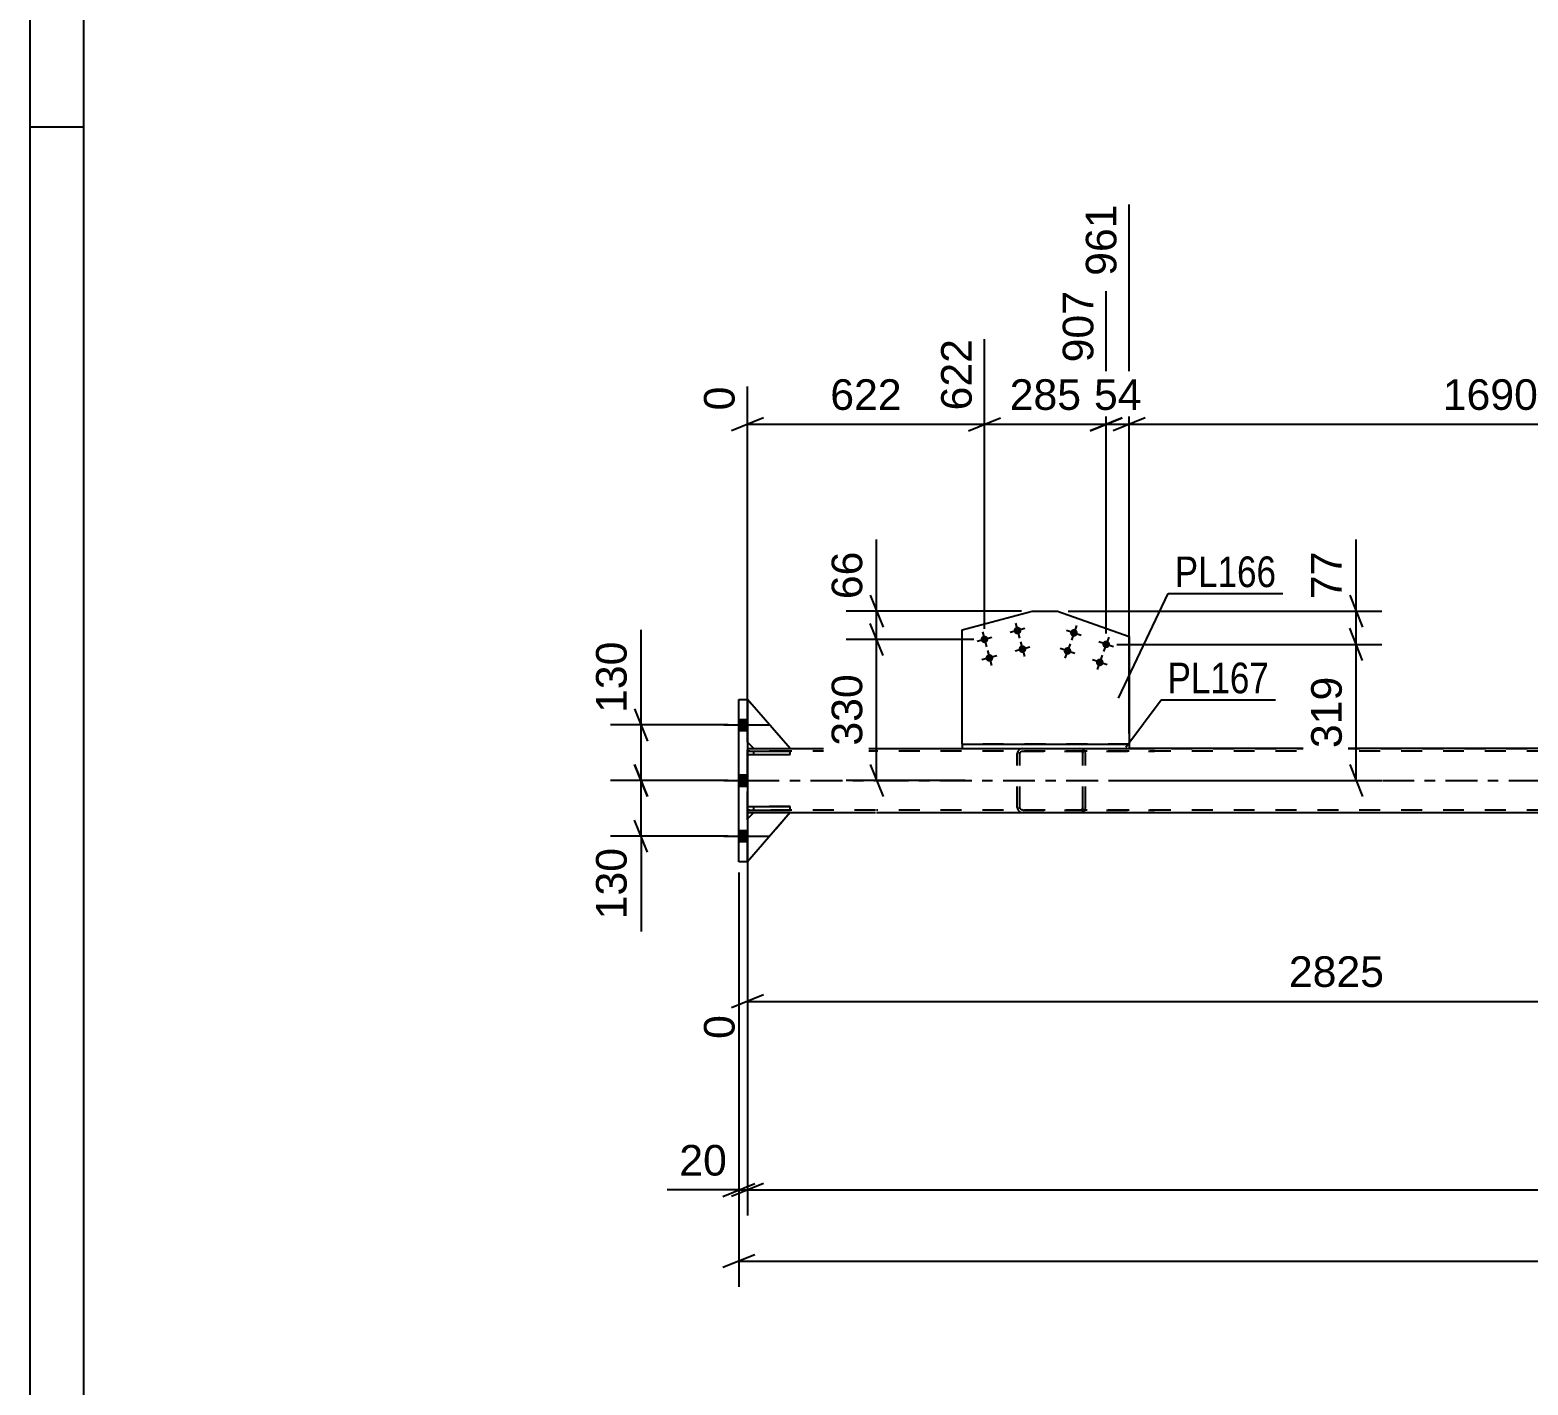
# Model space of a CAD drawing. Header units: millimetres. Extents: x 0 to 1189, y 0 to 841.
# Drawn here: x 0 to 140.3, y 329.2 to 456.1 of the extents above; entities that cross this region are included whole.
import ezdxf

# ---------------------------------------------------------------- set-up
doc = ezdxf.new("R2010")
doc.units = ezdxf.units.MM
doc.linetypes.add('DXK_LINE_DOT2', pattern=[3.9198, 1.9599, -1.9599])
doc.linetypes.add('DXK_LINE_DOT3', pattern=[5.9187, 2.979, -0.9799, 0.9799, -0.9799])
doc.styles.add('Arial', font='ARIAL.TTF', dxfattribs={"height": 0.2})
doc.styles.add('Arial Narrow', font='ARIALN.TTF', dxfattribs={"height": 0.2})

# ---------------------------------------------------------------- blocks, each defined once
blk = doc.blocks.new('Unknown-203770571-1117')
at = {"color": 5, "linetype": 'Continuous'}
for p, q in [((0, 841), (0, 0)), ((5, 836), (5, 5)), ((5, 447), (0, 447))]:
    blk.add_line(p, q, dxfattribs=at)
blk = doc.blocks.new('Part-203770571-2615 - 2383')
at = {"color": 7, "linetype": 'DXK_LINE_DOT2'}
for p, q in [((71.18, 383.38), (67.18, 383.38)), ((67.18, 383.38), (67.18, 383.06)), ((67.18, 383.06), (67.18, 383.38)), ((67.18, 383.06), (71.18, 383.06)), ((67.78, 383.06), (67.78, 383.38)), ((71.18, 383.06), (71.18, 383.38))]:
    blk.add_line(p, q, dxfattribs=at)
blk = doc.blocks.new('Part-203770571-2488 - 2383')
at = {"color": 2, "linetype": 'Continuous'}
for p, q in [((67.18, 382.22), (67.78, 382.82)), ((71.18, 382.82), (67.18, 378.22)), ((67.78, 382.82), (71.18, 382.82))]:
    blk.add_line(p, q, dxfattribs=at)
at = {"color": 7, "linetype": 'DXK_LINE_DOT2'}
blk.add_line((67.18, 382.22), (67.18, 378.22), dxfattribs=at)
blk = doc.blocks.new('Part-203770571-2501 - 2383')
at = {"color": 2, "linetype": 'Continuous'}
for p, q in [((66.38, 393.42), (67.18, 393.42)), ((66.38, 378.22), (66.38, 393.42)), ((67.18, 393.42), (67.18, 378.22)), ((67.18, 378.22), (66.38, 378.22))]:
    blk.add_line(p, q, dxfattribs=at)
at = {"color": 7, "linetype": 'DXK_LINE_DOT2'}
for p, q in [((66.38, 378.22), (66.38, 393.42)), ((67.18, 378.22), (67.18, 393.42))]:
    blk.add_line(p, q, dxfattribs=at)
blk = doc.blocks.new('Part-203770571-2505 - 2383')
at = {"color": 7, "linetype": 'DXK_LINE_DOT2'}
for p, q in [((71.18, 388.58), (67.18, 388.58)), ((67.18, 388.58), (67.18, 388.26)), ((67.18, 388.26), (67.18, 388.58)), ((67.78, 388.26), (67.78, 388.58)), ((71.18, 388.26), (71.18, 388.58)), ((67.18, 388.26), (71.18, 388.26))]:
    blk.add_line(p, q, dxfattribs=at)
blk = doc.blocks.new('Part-203770571-2639 - 2383')
at = {"color": 7, "linetype": 'DXK_LINE_DOT2'}
for p, q in [((92.96, 388.82), (92.76, 388.79)), ((92.78, 388.51), (92.86, 388.56)), ((92.86, 388.56), (92.96, 388.58)), ((92.96, 388.82), (105.31, 388.82)), ((92.96, 388.58), (105.31, 388.58)), ((98.52, 388.79), (98.32, 388.82)), ((98.32, 388.58), (98.42, 388.56)), ((98.42, 388.56), (98.5, 388.51)), ((92.49, 388.53), (92.45, 388.34)), ((92.45, 383.3), (92.45, 388.34)), ((92.7, 388.34), (92.72, 388.43)), ((92.7, 383.3), (92.7, 388.34)), ((92.72, 388.43), (92.78, 388.51)), ((98.5, 388.51), (98.56, 388.43)), ((98.56, 388.43), (98.58, 388.34)), ((98.58, 383.3), (98.58, 388.34)), ((98.83, 388.34), (98.79, 388.53)), ((98.83, 383.3), (98.83, 388.34)), ((92.45, 383.3), (92.49, 383.12)), ((92.72, 383.21), (92.7, 383.3)), ((92.78, 383.13), (92.72, 383.21)), ((92.86, 383.08), (92.78, 383.13)), ((92.96, 383.06), (92.86, 383.08)), ((92.96, 383.06), (105.31, 383.06)), ((98.42, 383.08), (98.32, 383.06)), ((98.5, 383.13), (98.42, 383.08)), ((98.56, 383.21), (98.5, 383.13)), ((98.58, 383.3), (98.56, 383.21)), ((98.79, 383.12), (98.83, 383.3)), ((92.76, 382.86), (92.96, 382.82)), ((92.96, 382.82), (105.31, 382.82)), ((98.32, 382.82), (98.52, 382.86))]:
    blk.add_line(p, q, dxfattribs=at)
for centre, start, end in [((92.94, 388.32), 110.7583, 155.68), ((98.34, 388.32), 24.32, 69.2417), ((92.94, 383.32), 204.32, 249.2417), ((98.34, 383.32), 290.7583, 335.68)]:
    blk.add_arc(centre, 0.496, start, end, dxfattribs=at)
blk = doc.blocks.new('Part-203770571-2617 - 2383')
at = {"color": 2, "linetype": 'Continuous'}
for p, q in [((67.18, 383.06), (67.18, 383.38)), ((67.18, 383.38), (71.18, 383.38)), ((67.18, 383.06), (71.18, 383.06)), ((71.18, 383.06), (71.18, 383.38))]:
    blk.add_line(p, q, dxfattribs=at)
at = {"color": 7, "linetype": 'DXK_LINE_DOT2'}
for p, q in [((67.18, 383.38), (67.18, 383.06)), ((67.78, 383.06), (67.78, 383.38))]:
    blk.add_line(p, q, dxfattribs=at)
blk = doc.blocks.new('Part-203770571-2556 - 2383')
at = {"color": 2, "linetype": 'Continuous'}
for p, q in [((67.18, 388.26), (67.18, 388.58)), ((67.18, 388.58), (71.18, 388.58)), ((71.18, 388.26), (71.18, 388.58)), ((67.18, 388.26), (71.18, 388.26))]:
    blk.add_line(p, q, dxfattribs=at)
at = {"color": 7, "linetype": 'DXK_LINE_DOT2'}
for p, q in [((67.18, 388.58), (67.18, 388.26)), ((67.78, 388.26), (67.78, 388.58))]:
    blk.add_line(p, q, dxfattribs=at)
blk = doc.blocks.new('Part-203770571-2570 - 2383')
at = {"color": 7, "linetype": 'DXK_LINE_DOT2'}
for p, q in [((67.18, 382.22), (67.78, 382.82)), ((71.18, 382.82), (67.18, 378.22)), ((67.18, 378.22), (67.18, 382.22)), ((67.78, 382.82), (71.18, 382.82))]:
    blk.add_line(p, q, dxfattribs=at)
blk = doc.blocks.new('Part-203770571-2572 - 2383')
at = {"color": 7, "linetype": 'DXK_LINE_DOT2'}
for p, q in [((71.18, 388.82), (67.18, 393.42)), ((67.18, 393.42), (67.18, 389.42)), ((67.18, 389.42), (67.78, 388.82)), ((67.78, 388.82), (71.18, 388.82))]:
    blk.add_line(p, q, dxfattribs=at)
blk = doc.blocks.new('Part-203770571-2614 - 2383')
at = {"color": 2, "linetype": 'Continuous'}
for p, q in [((71.18, 388.82), (67.18, 393.42)), ((67.18, 389.42), (67.78, 388.82)), ((67.78, 388.82), (71.18, 388.82))]:
    blk.add_line(p, q, dxfattribs=at)
at = {"color": 7, "linetype": 'DXK_LINE_DOT2'}
blk.add_line((67.18, 389.42), (67.18, 393.42), dxfattribs=at)
blk = doc.blocks.new('Part-203770571-2638 - 2383')
at = {"color": 2, "linetype": 'Continuous'}
for p, q in [((67.18, 388.82), (67.78, 388.82)), ((71.18, 388.82), (79.18, 388.82)), ((79.28, 388.82), (87.28, 388.82)), ((168.38, 388.82), (102.93, 388.82)), ((67.18, 382.82), (67.78, 382.82)), ((71.18, 382.82), (79.18, 382.82)), ((79.28, 382.82), (176.68, 382.82))]:
    blk.add_line(p, q, dxfattribs=at)
at = {"color": 7, "linetype": 'DXK_LINE_DOT2'}
for p, q in [((67.18, 382.82), (67.18, 388.82)), ((79.18, 388.58), (67.18, 388.58)), ((67.78, 388.82), (71.18, 388.82)), ((741.84, 388.58), (79.28, 388.58)), ((87.28, 388.82), (741.84, 388.82)), ((87.28, 388.82), (102.93, 388.82)), ((79.18, 383.06), (67.18, 383.06)), ((741.84, 383.06), (79.28, 383.06)), ((67.78, 382.82), (71.18, 382.82))]:
    blk.add_line(p, q, dxfattribs=at)
at = {"color": 7, "linetype": 'DXK_LINE_DOT3'}
for p, q in [((67.18, 385.82), (79.18, 385.82)), ((79.28, 385.82), (741.84, 385.82))]:
    blk.add_line(p, q, dxfattribs=at)
blk = doc.blocks.new('Bolt-203770571-2646 - 2383')
at = {"linetype": 'Continuous'}
for points in [[(67.18, 390.5), (67.18, 391.54), (66.38, 391.54), (66.38, 390.5)], [(67.18, 390.5), (67.18, 391.54), (66.38, 391.54), (66.38, 390.5)], [(67.18, 390.5), (67.18, 391.54), (66.38, 391.54), (66.38, 390.5)], [(67.18, 385.3), (67.18, 386.34), (66.38, 386.34), (66.38, 385.3)], [(67.18, 385.3), (67.18, 386.34), (66.38, 386.34), (66.38, 385.3)], [(67.18, 380.1), (67.18, 381.14), (66.38, 381.14), (66.38, 380.1)], [(67.18, 380.1), (67.18, 381.14), (66.38, 381.14), (66.38, 380.1)], [(67.18, 380.1), (67.18, 381.14), (66.38, 381.14), (66.38, 380.1)]]:
    blk.add_hatch(color=1, dxfattribs=at).paths.add_polyline_path(points)
at = {"color": 1, "linetype": 'Continuous'}
for p, q in [((66.38, 391.54), (67.18, 391.54)), ((66.38, 391.54), (67.18, 391.54)), ((66.38, 391.54), (67.18, 391.54)), ((64.98, 391.02), (69.18, 391.02)), ((64.98, 391.02), (69.18, 391.02)), ((64.98, 391.02), (69.18, 391.02)), ((66.38, 390.5), (67.18, 390.5)), ((66.38, 390.5), (67.18, 390.5)), ((66.38, 390.5), (67.18, 390.5)), ((64.98, 385.82), (69.18, 385.82)), ((64.98, 385.82), (69.18, 385.82)), ((66.38, 386.34), (67.18, 386.34)), ((66.38, 386.34), (67.18, 386.34)), ((66.38, 385.3), (67.18, 385.3)), ((66.38, 385.3), (67.18, 385.3)), ((64.98, 380.62), (69.18, 380.62)), ((64.98, 380.62), (69.18, 380.62)), ((64.98, 380.62), (69.18, 380.62)), ((66.38, 381.14), (67.18, 381.14)), ((66.38, 381.14), (67.18, 381.14)), ((66.38, 381.14), (67.18, 381.14)), ((66.38, 380.1), (67.18, 380.1)), ((66.38, 380.1), (67.18, 380.1)), ((66.38, 380.1), (67.18, 380.1))]:
    blk.add_line(p, q, dxfattribs=at)
blk = doc.blocks.new('Part-203770571-2693 - 2383')
at = {"color": 2, "linetype": 'Continuous'}
for p, q in [((87.28, 399.93), (93.85, 401.67)), ((93.85, 401.67), (96.22, 401.67)), ((96.22, 401.67), (102.93, 399.29)), ((87.28, 389.22), (87.28, 399.93)), ((102.93, 399.29), (102.93, 389.22))]:
    blk.add_line(p, q, dxfattribs=at)
at = {"color": 7, "linetype": 'DXK_LINE_DOT2'}
blk.add_line((102.93, 389.22), (87.28, 389.22), dxfattribs=at)
blk = doc.blocks.new('Part-203770571-2698 - 2383')
at = {"color": 2, "linetype": 'Continuous'}
for p, q in [((87.28, 389.22), (102.93, 389.22)), ((87.28, 389.22), (87.28, 388.82)), ((87.28, 388.82), (102.93, 388.82)), ((102.93, 389.22), (102.93, 388.82))]:
    blk.add_line(p, q, dxfattribs=at)
blk = doc.blocks.new('Bolt-203770571-2699 - 2383')
at = {"linetype": 'Continuous'}
for points in [[(92.82, 399.95, -1), (92.12, 399.77, -1)], [(89.72, 399.13, -1), (89.03, 398.94, -1)], [(93.28, 398.21, -1), (92.58, 398.03, -1)], [(90.19, 397.39, -1), (89.49, 397.2, -1)]]:
    blk.add_hatch(color=1, dxfattribs=at).paths.add_polyline_path(points)
at = {"color": 1, "linetype": 'Continuous'}
for p, q in [((93.16, 400.04), (91.77, 399.67)), ((92.28, 400.55), (92.65, 399.16)), ((90.07, 399.22), (88.68, 398.85)), ((89.19, 399.73), (89.56, 398.34)), ((92.75, 398.81), (93.12, 397.42)), ((90.54, 397.48), (89.14, 397.11)), ((89.65, 397.99), (90.02, 396.6)), ((93.63, 398.3), (92.24, 397.93))]:
    blk.add_line(p, q, dxfattribs=at)
blk = doc.blocks.new('Bolt-203770571-2700 - 2383')
at = {"linetype": 'Continuous'}
for points in [[(98.09, 399.52, -1), (97.41, 399.76, -1)], [(101.11, 398.45, -1), (100.43, 398.69, -1)], [(97.49, 397.83, -1), (96.81, 398.07, -1)], [(100.51, 396.76, -1), (99.83, 397, -1)]]:
    blk.add_hatch(color=1, dxfattribs=at).paths.add_polyline_path(points)
at = {"color": 1, "linetype": 'Continuous'}
for p, q in [((98.43, 399.4), (97.07, 399.88)), ((97.99, 400.32), (97.51, 398.97)), ((97.39, 398.63), (96.91, 397.27)), ((101.45, 398.33), (100.09, 398.81)), ((101.01, 399.25), (100.53, 397.9)), ((97.83, 397.71), (96.47, 398.19)), ((100.85, 396.64), (99.49, 397.12)), ((100.41, 397.56), (99.93, 396.2))]:
    blk.add_line(p, q, dxfattribs=at)
blk = doc.blocks.new('StraightDimension-203770571-2853 - 2383')
at = {"color": 7, "linetype": 'Continuous'}
for p, q in [((56.62, 387.32), (57.82, 384.32)), ((65.38, 385.82), (54.37, 385.82)), ((57.22, 380.62), (57.22, 385.82)), ((57.82, 379.12), (56.62, 382.12)), ((65.38, 380.62), (54.37, 380.62)), ((57.22, 380.62), (57.22, 371.7)), ((57.22, 380.62), (57.22, 371.7))]:
    blk.add_line(p, q, dxfattribs=at)
at = {"color": 0}
blk.add_wipeout([(56.47, 380.1), (52.27, 380.1), (52.27, 372.23), (56.47, 372.23)], dxfattribs=at)
at = {"color": 3, "style": 'Arial'}
blk.add_text('130', height=2.865, rotation=90.0002, dxfattribs=at).set_placement((55.87, 372.83))
blk = doc.blocks.new('StraightDimension-203770571-35016 - 2383')
at = {"color": 7, "linetype": 'Continuous'}
for p, q in [((100.77, 399.57), (100.77, 431.64)), ((89.38, 400.03), (89.38, 427.14)), ((87.88, 418.57), (90.88, 419.77)), ((102.27, 419.77), (99.27, 418.57)), ((89.38, 419.17), (100.77, 419.17))]:
    blk.add_line(p, q, dxfattribs=at)
at = {"color": 0}
blk.add_wipeout([(99.01, 419.92), (99.01, 424.12), (91.14, 424.12), (91.14, 419.92)], dxfattribs=at)
at = {"color": 3, "style": 'Arial'}
blk.add_text('285', height=2.865, dxfattribs=at).set_placement((91.74, 420.52))
at = {"color": 0, "linetype": 'Continuous'}
blk.add_wipeout([(100.17, 432.24), (95.97, 432.24), (95.97, 424.37), (100.17, 424.37)], dxfattribs=at)
at = {"color": 3, "linetype": 'Continuous', "style": 'Arial'}
blk.add_text('907', height=2.865, rotation=90.0002, dxfattribs=at).set_placement((99.57, 424.97))
blk = doc.blocks.new('StraightDimension-203770571-35014 - 2383')
at = {"color": 7, "linetype": 'Continuous'}
for p, q in [((102.93, 390.22), (102.93, 439.74)), ((170.54, 407.8), (170.54, 429.37)), ((104.43, 419.77), (101.43, 418.57)), ((169.04, 418.57), (172.04, 419.77)), ((102.93, 419.17), (170.54, 419.17))]:
    blk.add_line(p, q, dxfattribs=at)
at = {"color": 0}
blk.add_wipeout([(141.79, 419.92), (141.79, 424.12), (131.69, 424.12), (131.69, 419.92)], dxfattribs=at)
at = {"color": 3, "style": 'Arial'}
blk.add_text('1690', height=2.865, dxfattribs=at).set_placement((132.29, 420.52))
at = {"color": 0, "linetype": 'Continuous'}
blk.add_wipeout([(169.94, 429.97), (165.74, 429.97), (165.74, 419.87), (169.94, 419.87)], dxfattribs=at)
at = {"color": 3, "linetype": 'Continuous', "style": 'Arial'}
blk.add_text('2651', height=2.865, rotation=90.0002, dxfattribs=at).set_placement((169.34, 420.47))
blk = doc.blocks.new('StraightDimension-203770571-35340 - 2383')
at = {"color": 7, "linetype": 'Continuous'}
for p, q in [((124.18, 401.67), (124.18, 408.37)), ((124.18, 401.67), (124.18, 408.37)), ((123.58, 403.17), (124.78, 400.17)), ((97.22, 401.67), (126.58, 401.67)), ((124.18, 398.57), (124.18, 401.67)), ((124.78, 397.07), (123.58, 400.07)), ((101.77, 398.57), (126.58, 398.57))]:
    blk.add_line(p, q, dxfattribs=at)
at = {"color": 0}
blk.add_wipeout([(123.43, 407.85), (119.23, 407.85), (119.23, 402.2), (123.43, 402.2)], dxfattribs=at)
at = {"color": 3, "style": 'Arial'}
blk.add_text('77', height=2.865, rotation=90.0002, dxfattribs=at).set_placement((122.83, 402.8))
blk = doc.blocks.new('StraightDimension-203770571-35341 - 2383')
at = {"color": 7, "linetype": 'Continuous'}
for p, q in [((124.78, 397.07), (123.58, 400.07)), ((101.77, 398.57), (126.58, 398.57)), ((124.18, 385.82), (124.18, 398.57)), ((123.58, 387.32), (124.78, 384.32)), ((101.13, 385.82), (126.58, 385.82))]:
    blk.add_line(p, q, dxfattribs=at)
at = {"color": 0}
blk.add_wipeout([(123.43, 396.13), (119.23, 396.13), (119.23, 388.26), (123.43, 388.26)], dxfattribs=at)
at = {"color": 3, "style": 'Arial'}
blk.add_text('319', height=2.865, rotation=90.0002, dxfattribs=at).set_placement((122.83, 388.86))
blk = doc.blocks.new('StraightDimension-203770571-2767 - 2383')
at = {"color": 7, "linetype": 'Continuous'}
for p, q in [((66.38, 377.22), (66.38, 338.43)), ((67.88, 341.43), (64.88, 340.23)), ((66.38, 340.83), (742.64, 340.83))]:
    blk.add_line(p, q, dxfattribs=at)
blk = doc.blocks.new('StraightDimension-203770571-2811 - 2383')
at = {"color": 7, "linetype": 'Continuous'}
for p, q in [((67.18, 381.82), (67.18, 361.63)), ((177.48, 381.42), (177.48, 354.96)), ((68.68, 365.75), (65.68, 364.55)), ((67.18, 365.15), (177.48, 365.15)), ((175.98, 364.55), (178.98, 365.75))]:
    blk.add_line(p, q, dxfattribs=at)
at = {"color": 0}
blk.add_wipeout([(127.38, 365.9), (127.38, 370.1), (117.28, 370.1), (117.28, 365.9)], dxfattribs=at)
at = {"color": 3, "style": 'Arial'}
blk.add_text('2825', height=2.865, dxfattribs=at).set_placement((117.88, 366.5))
at = {"color": 0, "linetype": 'Continuous'}
for points in [[(66.58, 364.45), (62.38, 364.45), (62.38, 361.03), (66.58, 361.03)], [(176.88, 364.45), (172.68, 364.45), (172.68, 354.36), (176.88, 354.36)]]:
    blk.add_wipeout(points, dxfattribs=at)
at = {"color": 3, "linetype": 'Continuous', "style": 'Arial'}
for s, height, p in [('0', 2.87, (65.98, 361.63)), ('2825', 2.865, (176.28, 354.96))]:
    blk.add_text(s, height=height, rotation=90.0002, dxfattribs=at).set_placement(p)
blk = doc.blocks.new('StraightDimension-203770571-35211 - 2383')
at = {"color": 7, "linetype": 'Continuous'}
for p, q in [((67.18, 377.22), (67.18, 345.09)), ((68.68, 348.09), (65.68, 346.89)), ((67.18, 347.49), (741.84, 347.49))]:
    blk.add_line(p, q, dxfattribs=at)
blk = doc.blocks.new('StraightDimension-203770571-2845 - 2383')
at = {"color": 7, "linetype": 'Continuous'}
for p, q in [((57.22, 391.02), (57.22, 399.94)), ((57.22, 391.02), (57.22, 399.94)), ((56.62, 392.52), (57.82, 389.52)), ((65.38, 391.02), (54.37, 391.02)), ((57.22, 385.82), (57.22, 391.02)), ((57.82, 384.32), (56.62, 387.32)), ((65.38, 385.82), (54.37, 385.82))]:
    blk.add_line(p, q, dxfattribs=at)
at = {"color": 0}
blk.add_wipeout([(56.47, 399.42), (52.27, 399.42), (52.27, 391.55), (56.47, 391.55)], dxfattribs=at)
at = {"color": 3, "style": 'Arial'}
blk.add_text('130', height=2.865, rotation=90.0002, dxfattribs=at).set_placement((55.87, 392.15))
blk = doc.blocks.new('StraightDimension-203770571-35015 - 2383')
at = {"color": 7, "linetype": 'Continuous'}
for p, q in [((102.93, 390.22), (102.93, 439.74)), ((100.77, 399.57), (100.77, 431.64)), ((99.27, 418.57), (102.27, 419.77)), ((104.43, 419.77), (101.43, 418.57)), ((100.77, 419.17), (102.93, 419.17))]:
    blk.add_line(p, q, dxfattribs=at)
at = {"color": 0, "linetype": 'Continuous'}
blk.add_wipeout([(102.33, 440.34), (98.13, 440.34), (98.13, 432.47), (102.33, 432.47)], dxfattribs=at)
at = {"color": 0}
blk.add_wipeout([(104.67, 419.92), (104.67, 424.12), (99.03, 424.12), (99.03, 419.92)], dxfattribs=at)
at = {"color": 3, "linetype": 'Continuous', "style": 'Arial'}
blk.add_text('961', height=2.865, rotation=90.0002, dxfattribs=at).set_placement((101.73, 433.07))
at = {"color": 3, "style": 'Arial'}
blk.add_text('54', height=2.865, dxfattribs=at).set_placement((99.63, 420.52))
blk = doc.blocks.new('StraightDimension-203770571-35017 - 2383')
at = {"color": 7, "linetype": 'Continuous'}
for p, q in [((89.38, 400.03), (89.38, 427.14)), ((67.18, 389.82), (67.18, 422.7)), ((68.68, 419.77), (65.68, 418.57)), ((87.88, 418.57), (90.88, 419.77)), ((67.18, 419.17), (89.38, 419.17))]:
    blk.add_line(p, q, dxfattribs=at)
at = {"color": 0}
blk.add_wipeout([(82.21, 419.92), (82.21, 424.12), (74.34, 424.12), (74.34, 419.92)], dxfattribs=at)
at = {"color": 3, "style": 'Arial'}
blk.add_text('622', height=2.865, dxfattribs=at).set_placement((74.94, 420.52))
at = {"color": 0, "linetype": 'Continuous'}
for points in [[(88.78, 427.74), (84.58, 427.74), (84.58, 419.87), (88.78, 419.87)], [(66.58, 423.3), (62.38, 423.3), (62.38, 419.87), (66.58, 419.87)]]:
    blk.add_wipeout(points, dxfattribs=at)
at = {"color": 3, "linetype": 'Continuous', "style": 'Arial'}
for s, height, p in [('622', 2.865, (88.18, 420.47)), ('0', 2.87, (65.98, 420.47))]:
    blk.add_text(s, height=height, rotation=90.0002, dxfattribs=at).set_placement(p)
blk = doc.blocks.new('StraightDimension-203770571-35212 - 2383')
at = {"color": 7, "linetype": 'Continuous'}
for p, q in [((66.38, 377.22), (66.38, 345.09)), ((67.18, 377.22), (67.18, 345.09)), ((64.88, 346.89), (67.88, 348.09)), ((68.68, 348.09), (65.68, 346.89)), ((66.38, 347.49), (59.68, 347.49)), ((66.38, 347.49), (59.68, 347.49)), ((66.38, 347.49), (67.18, 347.49))]:
    blk.add_line(p, q, dxfattribs=at)
at = {"color": 0}
blk.add_wipeout([(65.85, 348.24), (65.85, 352.44), (60.2, 352.44), (60.2, 348.24)], dxfattribs=at)
at = {"color": 3, "style": 'Arial'}
blk.add_text('20', height=2.865, dxfattribs=at).set_placement((60.8, 348.84))
blk = doc.blocks.new('StraightDimension-203770571-35265 - 2383')
at = {"color": 7, "linetype": 'Continuous'}
for p, q in [((79.28, 401.67), (79.28, 408.37)), ((79.28, 401.67), (79.28, 408.37)), ((78.68, 403.17), (79.88, 400.17)), ((92.85, 401.67), (76.43, 401.67)), ((79.28, 399.03), (79.28, 401.67)), ((79.88, 397.53), (78.68, 400.53)), ((88.38, 399.03), (76.43, 399.03))]:
    blk.add_line(p, q, dxfattribs=at)
at = {"color": 0}
blk.add_wipeout([(78.53, 407.85), (74.33, 407.85), (74.33, 402.2), (78.53, 402.2)], dxfattribs=at)
at = {"color": 3, "style": 'Arial'}
blk.add_text('66', height=2.865, rotation=90.0002, dxfattribs=at).set_placement((77.93, 402.8))
blk = doc.blocks.new('StraightDimension-203770571-35266 - 2383')
at = {"color": 7, "linetype": 'Continuous'}
for p, q in [((79.88, 397.53), (78.68, 400.53)), ((88.38, 399.03), (76.43, 399.03)), ((79.28, 385.82), (79.28, 399.03)), ((78.68, 387.32), (79.88, 384.32)), ((87.58, 385.82), (76.43, 385.82))]:
    blk.add_line(p, q, dxfattribs=at)
at = {"color": 0}
blk.add_wipeout([(78.53, 396.36), (74.33, 396.36), (74.33, 388.49), (78.53, 388.49)], dxfattribs=at)
at = {"color": 3, "style": 'Arial'}
blk.add_text('330', height=2.865, rotation=90.0002, dxfattribs=at).set_placement((77.93, 389.09))
blk = doc.blocks.new('Mark-203770571-2694 - 2383')
at = {"color": 0}
blk.add_wipeout([(116.02, 393.99), (116.02, 396.99), (106.52, 396.99), (106.52, 393.99)], dxfattribs=at)
blk.add_wipeout([(116.02, 393.99), (116.02, 396.99), (106.52, 396.99), (106.52, 393.99)], dxfattribs=at)
at = {"color": 30, "linetype": 'Continuous'}
for p, q in [((102.62, 388.94), (105.92, 393.39)), ((105.92, 393.39), (116.62, 393.39))]:
    blk.add_line(p, q, dxfattribs=at)
at = {"color": 3, "style": 'Arial Narrow'}
blk.add_text('PL167', height=2.863, dxfattribs=at).set_placement((106.52, 393.99))
blk = doc.blocks.new('Mark-203770571-30261 - 2383')
at = {"color": 0}
blk.add_wipeout([(116.7, 403.93), (116.7, 406.93), (107.19, 406.93), (107.19, 403.93)], dxfattribs=at)
blk.add_wipeout([(116.7, 403.93), (116.7, 406.93), (107.19, 406.93), (107.19, 403.93)], dxfattribs=at)
at = {"color": 30, "linetype": 'Continuous'}
for p, q in [((101.93, 393.52), (106.59, 403.33)), ((106.59, 403.33), (117.3, 403.33))]:
    blk.add_line(p, q, dxfattribs=at)
at = {"color": 3, "style": 'Arial Narrow'}
blk.add_text('PL166', height=2.863, dxfattribs=at).set_placement((107.19, 403.93))

msp = doc.modelspace()

# ---------------------------------------------------------------- block references
for name in ['Unknown-203770571-1117', 'Part-203770571-2693 - 2383', 'Bolt-203770571-2699 - 2383', 'Bolt-203770571-2700 - 2383', 'Part-203770571-2501 - 2383', 'Part-203770571-2572 - 2383', 'Part-203770571-2614 - 2383', 'Bolt-203770571-2646 - 2383', 'Part-203770571-2638 - 2383', 'Part-203770571-2505 - 2383', 'Part-203770571-2556 - 2383', 'Part-203770571-2698 - 2383', 'Part-203770571-2639 - 2383', 'Part-203770571-2615 - 2383', 'Part-203770571-2617 - 2383', 'Part-203770571-2488 - 2383', 'Part-203770571-2570 - 2383']:
    msp.add_blockref(name, (0, 0))

# ---------------------------------------------------------------- next in the draw order: block references
for name in ['StraightDimension-203770571-35016 - 2383', 'StraightDimension-203770571-2853 - 2383']:
    msp.add_blockref(name, (0, 0))

# ---------------------------------------------------------------- next in the draw order: block references
for name in ['StraightDimension-203770571-35014 - 2383', 'StraightDimension-203770571-2845 - 2383', 'StraightDimension-203770571-2767 - 2383']:
    msp.add_blockref(name, (0, 0))

# ---------------------------------------------------------------- next in the draw order: block references
for name in ['StraightDimension-203770571-35017 - 2383', 'StraightDimension-203770571-35340 - 2383', 'StraightDimension-203770571-2811 - 2383']:
    msp.add_blockref(name, (0, 0))

# ---------------------------------------------------------------- next in the draw order: block references
for name in ['StraightDimension-203770571-35265 - 2383', 'StraightDimension-203770571-35341 - 2383', 'StraightDimension-203770571-35211 - 2383']:
    msp.add_blockref(name, (0, 0))

# ---------------------------------------------------------------- next in the draw order: block references
for name in ['StraightDimension-203770571-35015 - 2383', 'StraightDimension-203770571-35266 - 2383', 'StraightDimension-203770571-35212 - 2383']:
    msp.add_blockref(name, (0, 0))

# ---------------------------------------------------------------- next in the draw order: block references
msp.add_blockref('Mark-203770571-2694 - 2383', (0, 0))

# ---------------------------------------------------------------- next in the draw order: block references
msp.add_blockref('Mark-203770571-30261 - 2383', (0, 0))

doc.saveas('drawing.dxf')
